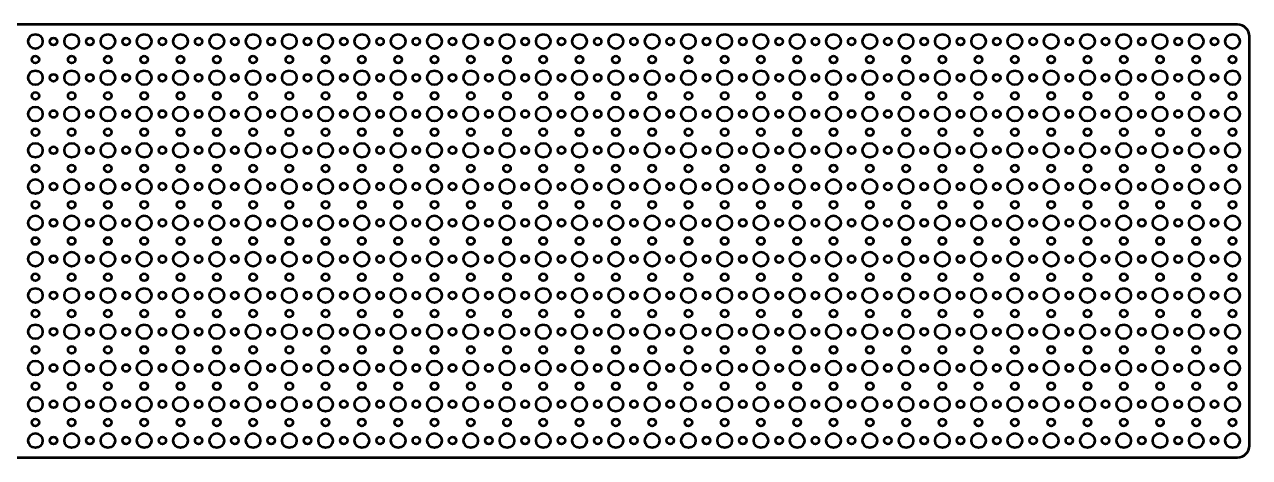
# Model space of a CAD drawing. Header units: centimetres. Extents: x -50 to 50, y -9 to 9.
# Drawn here: x -0.4 to 50.2, y -8.9 to 8.9 of the extents above; entities that cross this region are included whole.
import ezdxf

# ---------------------------------------------------------------- set-up
doc = ezdxf.new("R2010")
doc.units = ezdxf.units.CM
doc.header["$MEASUREMENT"] = 0
doc.layers.add('Layer 1', color=7, linetype='Continuous')

msp = doc.modelspace()

# ---------------------------------------------------------------- linework, layer by layer
at = {"layer": 'Layer 1', "lineweight": 53}
for centre, major_axis in [((0.00001, 8.24999), (0, 0.30001)), ((0.75, 8.25), (0, 0.15)), ((1.50001, 8.24999), (0, 0.30001)), ((2.25, 8.25), (0, 0.15)), ((3.00001, 8.24999), (0, 0.30001)), ((3.75, 8.25), (0, 0.15)), ((4.50001, 8.24999), (0, 0.30001)), ((5.25, 8.25), (0, 0.15)), ((6.00001, 8.24999), (0, 0.30001)), ((6.75, 8.25), (0, 0.15)), ((7.50001, 8.24999), (0, 0.30001)), ((8.25, 8.25), (0, 0.15)), ((9.00001, 8.24999), (0, 0.30001)), ((9.75, 8.25), (0, 0.15)), ((10.50001, 8.24999), (0, 0.30001)), ((11.25, 8.25), (0, 0.15)), ((12.00001, 8.24999), (0, 0.30001)), ((12.75, 8.25), (0, 0.15)), ((13.50001, 8.24999), (0, 0.30001)), ((14.25, 8.25), (0, 0.15)), ((15.00001, 8.24999), (0, 0.30001)), ((15.75, 8.25), (0, 0.15)), ((16.50001, 8.24999), (0, 0.30001)), ((17.25, 8.25), (0, 0.15)), ((18.00001, 8.24999), (0, 0.30001)), ((18.75, 8.25), (0, 0.15)), ((19.50001, 8.24999), (0, 0.30001)), ((20.25, 8.25), (0, 0.15)), ((21.00001, 8.24999), (0, 0.30001)), ((21.75, 8.25), (0, 0.15)), ((22.50001, 8.24999), (0, 0.30001)), ((23.25, 8.25), (0, 0.15)), ((24.00001, 8.24999), (0, 0.30001)), ((24.75, 8.25), (0, 0.15)), ((25.50001, 8.24999), (0, 0.30001)), ((26.25, 8.25), (0, 0.15)), ((27.00001, 8.24999), (0, 0.30001)), ((27.75, 8.25), (0, 0.15)), ((28.50001, 8.24999), (0, 0.30001)), ((29.25, 8.25), (0, 0.15)), ((30.00001, 8.24999), (0, 0.30001)), ((30.75, 8.25), (0, 0.15)), ((31.50001, 8.24999), (0, 0.30001)), ((32.25, 8.25), (0, 0.15)), ((33.00001, 8.24999), (0, 0.30001)), ((33.75, 8.25), (0, 0.15)), ((34.50001, 8.24999), (0, 0.30001)), ((35.25, 8.25), (0, 0.15)), ((36.00001, 8.24999), (0, 0.30001)), ((36.75, 8.25), (0, 0.15)), ((37.50001, 8.24999), (0, 0.30001)), ((38.25, 8.25), (0, 0.15)), ((39.00001, 8.24999), (0, 0.30001)), ((39.75, 8.25), (0, 0.15)), ((40.50001, 8.24999), (0, 0.30001)), ((41.25, 8.25), (0, 0.15)), ((42.00001, 8.24999), (0, 0.30001)), ((42.75, 8.25), (0, 0.15)), ((43.50001, 8.24999), (0, 0.30001)), ((44.25, 8.25), (0, 0.15)), ((45.00001, 8.24999), (0, 0.30001)), ((45.75, 8.25), (0, 0.15)), ((46.50001, 8.24999), (0, 0.30001)), ((47.25, 8.25), (0, 0.15)), ((48.00001, 8.24999), (0, 0.30001)), ((48.75, 8.25), (0, 0.15)), ((49.50001, 8.24999), (0, 0.30001)), ((0, 7.5), (0, 0.15)), ((1.5, 7.5), (0, 0.15)), ((3, 7.5), (0, 0.15)), ((4.5, 7.5), (0, 0.15)), ((6, 7.5), (0, 0.15)), ((7.5, 7.5), (0, 0.15)), ((9, 7.5), (0, 0.15)), ((10.5, 7.5), (0, 0.15)), ((12, 7.5), (0, 0.15)), ((13.5, 7.5), (0, 0.15)), ((15, 7.5), (0, 0.15)), ((16.5, 7.5), (0, 0.15)), ((18, 7.5), (0, 0.15)), ((19.5, 7.5), (0, 0.15)), ((21, 7.5), (0, 0.15)), ((22.5, 7.5), (0, 0.15)), ((24, 7.5), (0, 0.15)), ((25.5, 7.5), (0, 0.15)), ((27, 7.5), (0, 0.15)), ((28.5, 7.5), (0, 0.15)), ((30, 7.5), (0, 0.15)), ((31.5, 7.5), (0, 0.15)), ((33, 7.5), (0, 0.15)), ((34.5, 7.5), (0, 0.15)), ((36, 7.5), (0, 0.15)), ((37.5, 7.5), (0, 0.15)), ((39, 7.5), (0, 0.15)), ((40.5, 7.5), (0, 0.15)), ((42, 7.5), (0, 0.15)), ((43.5, 7.5), (0, 0.15)), ((45, 7.5), (0, 0.15)), ((46.5, 7.5), (0, 0.15)), ((48, 7.5), (0, 0.15)), ((49.5, 7.5), (0, 0.15)), ((0.00001, 6.74999), (0, 0.30001)), ((0.75, 6.75), (0, 0.15)), ((1.50001, 6.74999), (0, 0.30001)), ((2.25, 6.75), (0, 0.15)), ((3.00001, 6.74999), (0, 0.30001)), ((3.75, 6.75), (0, 0.15)), ((4.50001, 6.74999), (0, 0.30001)), ((5.25, 6.75), (0, 0.15)), ((6.00001, 6.74999), (0, 0.30001)), ((6.75, 6.75), (0, 0.15)), ((7.50001, 6.74999), (0, 0.30001)), ((8.25, 6.75), (0, 0.15)), ((9.00001, 6.74999), (0, 0.30001)), ((9.75, 6.75), (0, 0.15)), ((10.50001, 6.74999), (0, 0.30001)), ((11.25, 6.75), (0, 0.15)), ((12.00001, 6.74999), (0, 0.30001)), ((12.75, 6.75), (0, 0.15)), ((13.50001, 6.74999), (0, 0.30001)), ((14.25, 6.75), (0, 0.15)), ((15.00001, 6.74999), (0, 0.30001)), ((15.75, 6.75), (0, 0.15)), ((16.50001, 6.74999), (0, 0.30001)), ((17.25, 6.75), (0, 0.15)), ((18.00001, 6.74999), (0, 0.30001)), ((18.75, 6.75), (0, 0.15)), ((19.50001, 6.74999), (0, 0.30001)), ((20.25, 6.75), (0, 0.15)), ((21.00001, 6.74999), (0, 0.30001)), ((21.75, 6.75), (0, 0.15)), ((22.50001, 6.74999), (0, 0.30001)), ((23.25, 6.75), (0, 0.15)), ((24.00001, 6.74999), (0, 0.30001)), ((24.75, 6.75), (0, 0.15)), ((25.50001, 6.74999), (0, 0.30001)), ((26.25, 6.75), (0, 0.15)), ((27.00001, 6.74999), (0, 0.30001)), ((27.75, 6.75), (0, 0.15)), ((28.50001, 6.74999), (0, 0.30001)), ((29.25, 6.75), (0, 0.15)), ((30.00001, 6.74999), (0, 0.30001)), ((30.75, 6.75), (0, 0.15)), ((31.50001, 6.74999), (0, 0.30001)), ((32.25, 6.75), (0, 0.15)), ((33.00001, 6.74999), (0, 0.30001)), ((33.75, 6.75), (0, 0.15)), ((34.50001, 6.74999), (0, 0.30001)), ((35.25, 6.75), (0, 0.15)), ((36.00001, 6.74999), (0, 0.30001)), ((36.75, 6.75), (0, 0.15)), ((37.50001, 6.74999), (0, 0.30001)), ((38.25, 6.75), (0, 0.15)), ((39.00001, 6.74999), (0, 0.30001)), ((39.75, 6.75), (0, 0.15)), ((40.50001, 6.74999), (0, 0.30001)), ((41.25, 6.75), (0, 0.15)), ((42.00001, 6.74999), (0, 0.30001)), ((42.75, 6.75), (0, 0.15)), ((43.50001, 6.74999), (0, 0.30001)), ((44.25, 6.75), (0, 0.15)), ((45.00001, 6.74999), (0, 0.30001)), ((45.75, 6.75), (0, 0.15)), ((46.50001, 6.74999), (0, 0.30001)), ((47.25, 6.75), (0, 0.15)), ((48.00001, 6.74999), (0, 0.30001)), ((48.75, 6.75), (0, 0.15)), ((49.50001, 6.74999), (0, 0.30001)), ((0, 6), (0, 0.15)), ((1.5, 6), (0, 0.15)), ((3, 6), (0, 0.15)), ((4.5, 6), (0, 0.15)), ((6, 6), (0, 0.15)), ((7.5, 6), (0, 0.15)), ((9, 6), (0, 0.15)), ((10.5, 6), (0, 0.15)), ((12, 6), (0, 0.15)), ((13.5, 6), (0, 0.15)), ((15, 6), (0, 0.15)), ((16.5, 6), (0, 0.15)), ((18, 6), (0, 0.15)), ((19.5, 6), (0, 0.15)), ((21, 6), (0, 0.15)), ((22.5, 6), (0, 0.15)), ((24, 6), (0, 0.15)), ((25.5, 6), (0, 0.15)), ((27, 6), (0, 0.15)), ((28.5, 6), (0, 0.15)), ((30, 6), (0, 0.15)), ((31.5, 6), (0, 0.15)), ((33, 6), (0, 0.15)), ((34.5, 6), (0, 0.15)), ((36, 6), (0, 0.15)), ((37.5, 6), (0, 0.15)), ((39, 6), (0, 0.15)), ((40.5, 6), (0, 0.15)), ((42, 6), (0, 0.15)), ((43.5, 6), (0, 0.15)), ((45, 6), (0, 0.15)), ((46.5, 6), (0, 0.15)), ((48, 6), (0, 0.15)), ((49.5, 6), (0, 0.15)), ((0.00001, 5.24999), (0, 0.30001)), ((0.75, 5.25), (0, 0.15)), ((1.50001, 5.24999), (0, 0.30001)), ((2.25, 5.25), (0, 0.15)), ((3.00001, 5.24999), (0, 0.30001)), ((3.75, 5.25), (0, 0.15)), ((4.50001, 5.24999), (0, 0.30001)), ((5.25, 5.25), (0, 0.15)), ((6.00001, 5.24999), (0, 0.30001)), ((6.75, 5.25), (0, 0.15)), ((7.50001, 5.24999), (0, 0.30001)), ((8.25, 5.25), (0, 0.15)), ((9.00001, 5.24999), (0, 0.30001)), ((9.75, 5.25), (0, 0.15)), ((10.50001, 5.24999), (0, 0.30001)), ((11.25, 5.25), (0, 0.15)), ((12.00001, 5.24999), (0, 0.30001)), ((12.75, 5.25), (0, 0.15)), ((13.50001, 5.24999), (0, 0.30001)), ((14.25, 5.25), (0, 0.15)), ((15.00001, 5.24999), (0, 0.30001)), ((15.75, 5.25), (0, 0.15)), ((16.50001, 5.24999), (0, 0.30001)), ((17.25, 5.25), (0, 0.15)), ((18.00001, 5.24999), (0, 0.30001)), ((18.75, 5.25), (0, 0.15)), ((19.50001, 5.24999), (0, 0.30001)), ((20.25, 5.25), (0, 0.15)), ((21.00001, 5.24999), (0, 0.30001)), ((21.75, 5.25), (0, 0.15)), ((22.50001, 5.24999), (0, 0.30001)), ((23.25, 5.25), (0, 0.15)), ((24.00001, 5.24999), (0, 0.30001)), ((24.75, 5.25), (0, 0.15)), ((25.50001, 5.24999), (0, 0.30001)), ((26.25, 5.25), (0, 0.15)), ((27.00001, 5.24999), (0, 0.30001)), ((27.75, 5.25), (0, 0.15)), ((28.50001, 5.24999), (0, 0.30001)), ((29.25, 5.25), (0, 0.15)), ((30.00001, 5.24999), (0, 0.30001)), ((30.75, 5.25), (0, 0.15)), ((31.50001, 5.24999), (0, 0.30001)), ((32.25, 5.25), (0, 0.15)), ((33.00001, 5.24999), (0, 0.30001)), ((33.75, 5.25), (0, 0.15)), ((34.50001, 5.24999), (0, 0.30001)), ((35.25, 5.25), (0, 0.15)), ((36.00001, 5.24999), (0, 0.30001)), ((36.75, 5.25), (0, 0.15)), ((37.50001, 5.24999), (0, 0.30001)), ((38.25, 5.25), (0, 0.15)), ((39.00001, 5.24999), (0, 0.30001)), ((39.75, 5.25), (0, 0.15)), ((40.50001, 5.24999), (0, 0.30001)), ((41.25, 5.25), (0, 0.15)), ((42.00001, 5.24999), (0, 0.30001)), ((42.75, 5.25), (0, 0.15)), ((43.50001, 5.24999), (0, 0.30001)), ((44.25, 5.25), (0, 0.15)), ((45.00001, 5.24999), (0, 0.30001)), ((45.75, 5.25), (0, 0.15)), ((46.50001, 5.24999), (0, 0.30001)), ((47.25, 5.25), (0, 0.15)), ((48.00001, 5.24999), (0, 0.30001)), ((48.75, 5.25), (0, 0.15)), ((49.50001, 5.24999), (0, 0.30001)), ((0, 4.5), (0, 0.15)), ((1.5, 4.5), (0, 0.15)), ((3, 4.5), (0, 0.15)), ((4.5, 4.5), (0, 0.15)), ((6, 4.5), (0, 0.15)), ((7.5, 4.5), (0, 0.15)), ((9, 4.5), (0, 0.15)), ((10.5, 4.5), (0, 0.15)), ((12, 4.5), (0, 0.15)), ((13.5, 4.5), (0, 0.15)), ((15, 4.5), (0, 0.15)), ((16.5, 4.5), (0, 0.15)), ((18, 4.5), (0, 0.15)), ((19.5, 4.5), (0, 0.15)), ((21, 4.5), (0, 0.15)), ((22.5, 4.5), (0, 0.15)), ((24, 4.5), (0, 0.15)), ((25.5, 4.5), (0, 0.15)), ((27, 4.5), (0, 0.15)), ((28.5, 4.5), (0, 0.15)), ((30, 4.5), (0, 0.15)), ((31.5, 4.5), (0, 0.15)), ((33, 4.5), (0, 0.15)), ((34.5, 4.5), (0, 0.15)), ((36, 4.5), (0, 0.15)), ((37.5, 4.5), (0, 0.15)), ((39, 4.5), (0, 0.15)), ((40.5, 4.5), (0, 0.15)), ((42, 4.5), (0, 0.15)), ((43.5, 4.5), (0, 0.15)), ((45, 4.5), (0, 0.15)), ((46.5, 4.5), (0, 0.15)), ((48, 4.5), (0, 0.15)), ((49.5, 4.5), (0, 0.15)), ((0.00001, 3.74999), (0, 0.30001)), ((0.75, 3.75), (0, 0.15)), ((1.50001, 3.74999), (0, 0.30001)), ((2.25, 3.75), (0, 0.15)), ((3.00001, 3.74999), (0, 0.30001)), ((3.75, 3.75), (0, 0.15)), ((4.50001, 3.74999), (0, 0.30001)), ((5.25, 3.75), (0, 0.15)), ((6.00001, 3.74999), (0, 0.30001)), ((6.75, 3.75), (0, 0.15)), ((7.50001, 3.74999), (0, 0.30001)), ((8.25, 3.75), (0, 0.15)), ((9.00001, 3.74999), (0, 0.30001)), ((9.75, 3.75), (0, 0.15)), ((10.50001, 3.74999), (0, 0.30001)), ((11.25, 3.75), (0, 0.15)), ((12.00001, 3.74999), (0, 0.30001)), ((12.75, 3.75), (0, 0.15)), ((13.50001, 3.74999), (0, 0.30001)), ((14.25, 3.75), (0, 0.15)), ((15.00001, 3.74999), (0, 0.30001)), ((15.75, 3.75), (0, 0.15)), ((16.50001, 3.74999), (0, 0.30001)), ((17.25, 3.75), (0, 0.15)), ((18.00001, 3.74999), (0, 0.30001)), ((18.75, 3.75), (0, 0.15)), ((19.50001, 3.74999), (0, 0.30001)), ((20.25, 3.75), (0, 0.15)), ((21.00001, 3.74999), (0, 0.30001)), ((21.75, 3.75), (0, 0.15)), ((22.50001, 3.74999), (0, 0.30001)), ((23.25, 3.75), (0, 0.15)), ((24.00001, 3.74999), (0, 0.30001)), ((24.75, 3.75), (0, 0.15)), ((25.50001, 3.74999), (0, 0.30001)), ((26.25, 3.75), (0, 0.15)), ((27.00001, 3.74999), (0, 0.30001)), ((27.75, 3.75), (0, 0.15)), ((28.50001, 3.74999), (0, 0.30001)), ((29.25, 3.75), (0, 0.15)), ((30.00001, 3.74999), (0, 0.30001)), ((30.75, 3.75), (0, 0.15)), ((31.50001, 3.74999), (0, 0.30001)), ((32.25, 3.75), (0, 0.15)), ((33.00001, 3.74999), (0, 0.30001)), ((33.75, 3.75), (0, 0.15)), ((34.50001, 3.74999), (0, 0.30001)), ((35.25, 3.75), (0, 0.15)), ((36.00001, 3.74999), (0, 0.30001)), ((36.75, 3.75), (0, 0.15)), ((37.50001, 3.74999), (0, 0.30001)), ((38.25, 3.75), (0, 0.15)), ((39.00001, 3.74999), (0, 0.30001)), ((39.75, 3.75), (0, 0.15)), ((40.50001, 3.74999), (0, 0.30001)), ((41.25, 3.75), (0, 0.15)), ((42.00001, 3.74999), (0, 0.30001)), ((42.75, 3.75), (0, 0.15)), ((43.50001, 3.74999), (0, 0.30001)), ((44.25, 3.75), (0, 0.15)), ((45.00001, 3.74999), (0, 0.30001)), ((45.75, 3.75), (0, 0.15)), ((46.50001, 3.74999), (0, 0.30001)), ((47.25, 3.75), (0, 0.15)), ((48.00001, 3.74999), (0, 0.30001)), ((48.75, 3.75), (0, 0.15)), ((49.50001, 3.74999), (0, 0.30001)), ((0, 3), (0, 0.15)), ((1.5, 3), (0, 0.15)), ((3, 3), (0, 0.15)), ((4.5, 3), (0, 0.15)), ((6, 3), (0, 0.15)), ((7.5, 3), (0, 0.15)), ((9, 3), (0, 0.15)), ((10.5, 3), (0, 0.15)), ((12, 3), (0, 0.15)), ((13.5, 3), (0, 0.15)), ((15, 3), (0, 0.15)), ((16.5, 3), (0, 0.15)), ((18, 3), (0, 0.15)), ((19.5, 3), (0, 0.15)), ((21, 3), (0, 0.15)), ((22.5, 3), (0, 0.15)), ((24, 3), (0, 0.15)), ((25.5, 3), (0, 0.15)), ((27, 3), (0, 0.15)), ((28.5, 3), (0, 0.15)), ((30, 3), (0, 0.15)), ((31.5, 3), (0, 0.15)), ((33, 3), (0, 0.15)), ((34.5, 3), (0, 0.15)), ((36, 3), (0, 0.15)), ((37.5, 3), (0, 0.15)), ((39, 3), (0, 0.15)), ((40.5, 3), (0, 0.15)), ((42, 3), (0, 0.15)), ((43.5, 3), (0, 0.15)), ((45, 3), (0, 0.15)), ((46.5, 3), (0, 0.15)), ((48, 3), (0, 0.15)), ((49.5, 3), (0, 0.15)), ((0.00001, 2.24999), (0, 0.30001)), ((1.50001, 2.24999), (0, 0.30001)), ((3.00001, 2.24999), (0, 0.30001)), ((4.50001, 2.24999), (0, 0.30001)), ((6.00001, 2.24999), (0, 0.30001)), ((7.50001, 2.24999), (0, 0.30001)), ((9.00001, 2.24999), (0, 0.30001)), ((10.50001, 2.24999), (0, 0.30001)), ((12.00001, 2.24999), (0, 0.30001)), ((13.50001, 2.24999), (0, 0.30001)), ((15.00001, 2.24999), (0, 0.30001)), ((16.50001, 2.24999), (0, 0.30001)), ((18.00001, 2.24999), (0, 0.30001)), ((19.50001, 2.24999), (0, 0.30001)), ((21.00001, 2.24999), (0, 0.30001)), ((22.50001, 2.24999), (0, 0.30001)), ((24.00001, 2.24999), (0, 0.30001)), ((25.50001, 2.24999), (0, 0.30001)), ((27.00001, 2.24999), (0, 0.30001)), ((28.50001, 2.24999), (0, 0.30001)), ((30.00001, 2.24999), (0, 0.30001)), ((31.50001, 2.24999), (0, 0.30001)), ((33.00001, 2.24999), (0, 0.30001)), ((34.50001, 2.24999), (0, 0.30001)), ((36.00001, 2.24999), (0, 0.30001)), ((37.50001, 2.24999), (0, 0.30001)), ((39.00001, 2.24999), (0, 0.30001)), ((40.50001, 2.24999), (0, 0.30001)), ((42.00001, 2.24999), (0, 0.30001)), ((43.50001, 2.24999), (0, 0.30001)), ((45.00001, 2.24999), (0, 0.30001)), ((46.50001, 2.24999), (0, 0.30001)), ((48.00001, 2.24999), (0, 0.30001)), ((49.50001, 2.24999), (0, 0.30001)), ((0.75, 2.25), (0, 0.15)), ((2.25, 2.25), (0, 0.15)), ((3.75, 2.25), (0, 0.15)), ((5.25, 2.25), (0, 0.15)), ((6.75, 2.25), (0, 0.15)), ((8.25, 2.25), (0, 0.15)), ((9.75, 2.25), (0, 0.15)), ((11.25, 2.25), (0, 0.15)), ((12.75, 2.25), (0, 0.15)), ((14.25, 2.25), (0, 0.15)), ((15.75, 2.25), (0, 0.15)), ((17.25, 2.25), (0, 0.15)), ((18.75, 2.25), (0, 0.15)), ((20.25, 2.25), (0, 0.15)), ((21.75, 2.25), (0, 0.15)), ((23.25, 2.25), (0, 0.15)), ((24.75, 2.25), (0, 0.15)), ((26.25, 2.25), (0, 0.15)), ((27.75, 2.25), (0, 0.15)), ((29.25, 2.25), (0, 0.15)), ((30.75, 2.25), (0, 0.15)), ((32.25, 2.25), (0, 0.15)), ((33.75, 2.25), (0, 0.15)), ((35.25, 2.25), (0, 0.15)), ((36.75, 2.25), (0, 0.15)), ((38.25, 2.25), (0, 0.15)), ((39.75, 2.25), (0, 0.15)), ((41.25, 2.25), (0, 0.15)), ((42.75, 2.25), (0, 0.15)), ((44.25, 2.25), (0, 0.15)), ((45.75, 2.25), (0, 0.15)), ((47.25, 2.25), (0, 0.15)), ((48.75, 2.25), (0, 0.15)), ((0, 1.5), (0, 0.15)), ((1.5, 1.5), (0, 0.15)), ((3, 1.5), (0, 0.15)), ((4.5, 1.5), (0, 0.15)), ((6, 1.5), (0, 0.15)), ((7.5, 1.5), (0, 0.15)), ((9, 1.5), (0, 0.15)), ((10.5, 1.5), (0, 0.15)), ((12, 1.5), (0, 0.15)), ((13.5, 1.5), (0, 0.15)), ((15, 1.5), (0, 0.15)), ((16.5, 1.5), (0, 0.15)), ((18, 1.5), (0, 0.15)), ((19.5, 1.5), (0, 0.15)), ((21, 1.5), (0, 0.15)), ((22.5, 1.5), (0, 0.15)), ((24, 1.5), (0, 0.15)), ((25.5, 1.5), (0, 0.15)), ((27, 1.5), (0, 0.15)), ((28.5, 1.5), (0, 0.15)), ((30, 1.5), (0, 0.15)), ((31.5, 1.5), (0, 0.15)), ((33, 1.5), (0, 0.15)), ((34.5, 1.5), (0, 0.15)), ((36, 1.5), (0, 0.15)), ((37.5, 1.5), (0, 0.15)), ((39, 1.5), (0, 0.15)), ((40.5, 1.5), (0, 0.15)), ((42, 1.5), (0, 0.15)), ((43.5, 1.5), (0, 0.15)), ((45, 1.5), (0, 0.15)), ((46.5, 1.5), (0, 0.15)), ((48, 1.5), (0, 0.15)), ((49.5, 1.5), (0, 0.15)), ((0.00001, 0.74999), (0, 0.30001)), ((1.50001, 0.74999), (0, 0.30001)), ((3.00001, 0.74999), (0, 0.30001)), ((4.50001, 0.74999), (0, 0.30001)), ((6.00001, 0.74999), (0, 0.30001)), ((7.50001, 0.74999), (0, 0.30001)), ((9.00001, 0.74999), (0, 0.30001)), ((10.50001, 0.74999), (0, 0.30001)), ((12.00001, 0.74999), (0, 0.30001)), ((13.50001, 0.74999), (0, 0.30001)), ((15.00001, 0.74999), (0, 0.30001)), ((16.50001, 0.74999), (0, 0.30001)), ((18.00001, 0.74999), (0, 0.30001)), ((19.50001, 0.74999), (0, 0.30001)), ((21.00001, 0.74999), (0, 0.30001)), ((22.50001, 0.74999), (0, 0.30001)), ((24.00001, 0.74999), (0, 0.30001)), ((25.50001, 0.74999), (0, 0.30001)), ((27.00001, 0.74999), (0, 0.30001)), ((28.50001, 0.74999), (0, 0.30001)), ((30.00001, 0.74999), (0, 0.30001)), ((31.50001, 0.74999), (0, 0.30001)), ((33.00001, 0.74999), (0, 0.30001)), ((34.50001, 0.74999), (0, 0.30001)), ((36.00001, 0.74999), (0, 0.30001)), ((37.50001, 0.74999), (0, 0.30001)), ((39.00001, 0.74999), (0, 0.30001)), ((40.50001, 0.74999), (0, 0.30001)), ((42.00001, 0.74999), (0, 0.30001)), ((43.50001, 0.74999), (0, 0.30001)), ((45.00001, 0.74999), (0, 0.30001)), ((46.50001, 0.74999), (0, 0.30001)), ((48.00001, 0.74999), (0, 0.30001)), ((49.50001, 0.74999), (0, 0.30001)), ((0.75, 0.75), (0, 0.15)), ((2.25, 0.75), (0, 0.15)), ((3.75, 0.75), (0, 0.15)), ((5.25, 0.75), (0, 0.15)), ((6.75, 0.75), (0, 0.15)), ((8.25, 0.75), (0, 0.15)), ((9.75, 0.75), (0, 0.15)), ((11.25, 0.75), (0, 0.15)), ((12.75, 0.75), (0, 0.15)), ((14.25, 0.75), (0, 0.15)), ((15.75, 0.75), (0, 0.15)), ((17.25, 0.75), (0, 0.15)), ((18.75, 0.75), (0, 0.15)), ((20.25, 0.75), (0, 0.15)), ((21.75, 0.75), (0, 0.15)), ((23.25, 0.75), (0, 0.15)), ((24.75, 0.75), (0, 0.15)), ((26.25, 0.75), (0, 0.15)), ((27.75, 0.75), (0, 0.15)), ((29.25, 0.75), (0, 0.15)), ((30.75, 0.75), (0, 0.15)), ((32.25, 0.75), (0, 0.15)), ((33.75, 0.75), (0, 0.15)), ((35.25, 0.75), (0, 0.15)), ((36.75, 0.75), (0, 0.15)), ((38.25, 0.75), (0, 0.15)), ((39.75, 0.75), (0, 0.15)), ((41.25, 0.75), (0, 0.15)), ((42.75, 0.75), (0, 0.15)), ((44.25, 0.75), (0, 0.15)), ((45.75, 0.75), (0, 0.15)), ((47.25, 0.75), (0, 0.15)), ((48.75, 0.75), (0, 0.15)), ((0, 0), (0, 0.15)), ((1.5, 0), (0, 0.15)), ((3, 0), (0, 0.15)), ((4.5, 0), (0, 0.15)), ((6, 0), (0, 0.15)), ((7.5, 0), (0, 0.15)), ((9, 0), (0, 0.15)), ((10.5, 0), (0, 0.15)), ((12, 0), (0, 0.15)), ((13.5, 0), (0, 0.15)), ((15, 0), (0, 0.15)), ((16.5, 0), (0, 0.15)), ((18, 0), (0, 0.15)), ((19.5, 0), (0, 0.15)), ((21, 0), (0, 0.15)), ((22.5, 0), (0, 0.15)), ((24, 0), (0, 0.15)), ((25.5, 0), (0, 0.15)), ((27, 0), (0, 0.15)), ((28.5, 0), (0, 0.15)), ((30, 0), (0, 0.15)), ((31.5, 0), (0, 0.15)), ((33, 0), (0, 0.15)), ((34.5, 0), (0, 0.15)), ((36, 0), (0, 0.15)), ((37.5, 0), (0, 0.15)), ((39, 0), (0, 0.15)), ((40.5, 0), (0, 0.15)), ((42, 0), (0, 0.15)), ((43.5, 0), (0, 0.15)), ((45, 0), (0, 0.15)), ((46.5, 0), (0, 0.15)), ((48, 0), (0, 0.15)), ((49.5, 0), (0, 0.15)), ((0.00001, -0.75001), (0, 0.30001)), ((1.50001, -0.75001), (0, 0.30001)), ((3.00001, -0.75001), (0, 0.30001)), ((4.50001, -0.75001), (0, 0.30001)), ((6.00001, -0.75001), (0, 0.30001)), ((7.50001, -0.75001), (0, 0.30001)), ((9.00001, -0.75001), (0, 0.30001)), ((10.50001, -0.75001), (0, 0.30001)), ((12.00001, -0.75001), (0, 0.30001)), ((13.50001, -0.75001), (0, 0.30001)), ((15.00001, -0.75001), (0, 0.30001)), ((16.50001, -0.75001), (0, 0.30001)), ((18.00001, -0.75001), (0, 0.30001)), ((19.50001, -0.75001), (0, 0.30001)), ((21.00001, -0.75001), (0, 0.30001)), ((22.50001, -0.75001), (0, 0.30001)), ((24.00001, -0.75001), (0, 0.30001)), ((25.50001, -0.75001), (0, 0.30001)), ((27.00001, -0.75001), (0, 0.30001)), ((28.50001, -0.75001), (0, 0.30001)), ((30.00001, -0.75001), (0, 0.30001)), ((31.50001, -0.75001), (0, 0.30001)), ((33.00001, -0.75001), (0, 0.30001)), ((34.50001, -0.75001), (0, 0.30001)), ((36.00001, -0.75001), (0, 0.30001)), ((37.50001, -0.75001), (0, 0.30001)), ((39.00001, -0.75001), (0, 0.30001)), ((40.50001, -0.75001), (0, 0.30001)), ((42.00001, -0.75001), (0, 0.30001)), ((43.50001, -0.75001), (0, 0.30001)), ((45.00001, -0.75001), (0, 0.30001)), ((46.50001, -0.75001), (0, 0.30001)), ((48.00001, -0.75001), (0, 0.30001)), ((49.50001, -0.75001), (0, 0.30001)), ((0.75, -0.75), (0, 0.15)), ((2.25, -0.75), (0, 0.15)), ((3.75, -0.75), (0, 0.15)), ((5.25, -0.75), (0, 0.15)), ((6.75, -0.75), (0, 0.15)), ((8.25, -0.75), (0, 0.15)), ((9.75, -0.75), (0, 0.15)), ((11.25, -0.75), (0, 0.15)), ((12.75, -0.75), (0, 0.15)), ((14.25, -0.75), (0, 0.15)), ((15.75, -0.75), (0, 0.15)), ((17.25, -0.75), (0, 0.15)), ((18.75, -0.75), (0, 0.15)), ((20.25, -0.75), (0, 0.15)), ((21.75, -0.75), (0, 0.15)), ((23.25, -0.75), (0, 0.15)), ((24.75, -0.75), (0, 0.15)), ((26.25, -0.75), (0, 0.15)), ((27.75, -0.75), (0, 0.15)), ((29.25, -0.75), (0, 0.15)), ((30.75, -0.75), (0, 0.15)), ((32.25, -0.75), (0, 0.15)), ((33.75, -0.75), (0, 0.15)), ((35.25, -0.75), (0, 0.15)), ((36.75, -0.75), (0, 0.15)), ((38.25, -0.75), (0, 0.15)), ((39.75, -0.75), (0, 0.15)), ((41.25, -0.75), (0, 0.15)), ((42.75, -0.75), (0, 0.15)), ((44.25, -0.75), (0, 0.15)), ((45.75, -0.75), (0, 0.15)), ((47.25, -0.75), (0, 0.15)), ((48.75, -0.75), (0, 0.15)), ((0, -1.5), (0, 0.15)), ((1.5, -1.5), (0, 0.15)), ((3, -1.5), (0, 0.15)), ((4.5, -1.5), (0, 0.15)), ((6, -1.5), (0, 0.15)), ((7.5, -1.5), (0, 0.15)), ((9, -1.5), (0, 0.15)), ((10.5, -1.5), (0, 0.15)), ((12, -1.5), (0, 0.15)), ((13.5, -1.5), (0, 0.15)), ((15, -1.5), (0, 0.15)), ((16.5, -1.5), (0, 0.15)), ((18, -1.5), (0, 0.15)), ((19.5, -1.5), (0, 0.15)), ((21, -1.5), (0, 0.15)), ((22.5, -1.5), (0, 0.15)), ((24, -1.5), (0, 0.15)), ((25.5, -1.5), (0, 0.15)), ((27, -1.5), (0, 0.15)), ((28.5, -1.5), (0, 0.15)), ((30, -1.5), (0, 0.15)), ((31.5, -1.5), (0, 0.15)), ((33, -1.5), (0, 0.15)), ((34.5, -1.5), (0, 0.15)), ((36, -1.5), (0, 0.15)), ((37.5, -1.5), (0, 0.15)), ((39, -1.5), (0, 0.15)), ((40.5, -1.5), (0, 0.15)), ((42, -1.5), (0, 0.15)), ((43.5, -1.5), (0, 0.15)), ((45, -1.5), (0, 0.15)), ((46.5, -1.5), (0, 0.15)), ((48, -1.5), (0, 0.15)), ((49.5, -1.5), (0, 0.15)), ((0.00001, -2.25001), (0, 0.30001)), ((1.50001, -2.25001), (0, 0.30001)), ((3.00001, -2.25001), (0, 0.30001)), ((4.50001, -2.25001), (0, 0.30001)), ((6.00001, -2.25001), (0, 0.30001)), ((7.50001, -2.25001), (0, 0.30001)), ((9.00001, -2.25001), (0, 0.30001)), ((10.50001, -2.25001), (0, 0.30001)), ((12.00001, -2.25001), (0, 0.30001)), ((13.50001, -2.25001), (0, 0.30001)), ((15.00001, -2.25001), (0, 0.30001)), ((16.50001, -2.25001), (0, 0.30001)), ((18.00001, -2.25001), (0, 0.30001)), ((19.50001, -2.25001), (0, 0.30001)), ((21.00001, -2.25001), (0, 0.30001)), ((22.50001, -2.25001), (0, 0.30001)), ((24.00001, -2.25001), (0, 0.30001)), ((25.50001, -2.25001), (0, 0.30001)), ((27.00001, -2.25001), (0, 0.30001)), ((28.50001, -2.25001), (0, 0.30001)), ((30.00001, -2.25001), (0, 0.30001)), ((31.50001, -2.25001), (0, 0.30001)), ((33.00001, -2.25001), (0, 0.30001)), ((34.50001, -2.25001), (0, 0.30001)), ((36.00001, -2.25001), (0, 0.30001)), ((37.50001, -2.25001), (0, 0.30001)), ((39.00001, -2.25001), (0, 0.30001)), ((40.50001, -2.25001), (0, 0.30001)), ((42.00001, -2.25001), (0, 0.30001)), ((43.50001, -2.25001), (0, 0.30001)), ((45.00001, -2.25001), (0, 0.30001)), ((46.50001, -2.25001), (0, 0.30001)), ((48.00001, -2.25001), (0, 0.30001)), ((49.50001, -2.25001), (0, 0.30001)), ((0.75, -2.25), (0, 0.15)), ((2.25, -2.25), (0, 0.15)), ((3.75, -2.25), (0, 0.15)), ((5.25, -2.25), (0, 0.15)), ((6.75, -2.25), (0, 0.15)), ((8.25, -2.25), (0, 0.15)), ((9.75, -2.25), (0, 0.15)), ((11.25, -2.25), (0, 0.15)), ((12.75, -2.25), (0, 0.15)), ((14.25, -2.25), (0, 0.15)), ((15.75, -2.25), (0, 0.15)), ((17.25, -2.25), (0, 0.15)), ((18.75, -2.25), (0, 0.15)), ((20.25, -2.25), (0, 0.15)), ((21.75, -2.25), (0, 0.15)), ((23.25, -2.25), (0, 0.15)), ((24.75, -2.25), (0, 0.15)), ((26.25, -2.25), (0, 0.15)), ((27.75, -2.25), (0, 0.15)), ((29.25, -2.25), (0, 0.15)), ((30.75, -2.25), (0, 0.15)), ((32.25, -2.25), (0, 0.15)), ((33.75, -2.25), (0, 0.15)), ((35.25, -2.25), (0, 0.15)), ((36.75, -2.25), (0, 0.15)), ((38.25, -2.25), (0, 0.15)), ((39.75, -2.25), (0, 0.15)), ((41.25, -2.25), (0, 0.15)), ((42.75, -2.25), (0, 0.15)), ((44.25, -2.25), (0, 0.15)), ((45.75, -2.25), (0, 0.15)), ((47.25, -2.25), (0, 0.15)), ((48.75, -2.25), (0, 0.15)), ((0, -3), (0, 0.15)), ((1.5, -3), (0, 0.15)), ((3, -3), (0, 0.15)), ((4.5, -3), (0, 0.15)), ((6, -3), (0, 0.15)), ((7.5, -3), (0, 0.15)), ((9, -3), (0, 0.15)), ((10.5, -3), (0, 0.15)), ((12, -3), (0, 0.15)), ((13.5, -3), (0, 0.15)), ((15, -3), (0, 0.15)), ((16.5, -3), (0, 0.15)), ((18, -3), (0, 0.15)), ((19.5, -3), (0, 0.15)), ((21, -3), (0, 0.15)), ((22.5, -3), (0, 0.15)), ((24, -3), (0, 0.15)), ((25.5, -3), (0, 0.15)), ((27, -3), (0, 0.15)), ((28.5, -3), (0, 0.15)), ((30, -3), (0, 0.15)), ((31.5, -3), (0, 0.15)), ((33, -3), (0, 0.15)), ((34.5, -3), (0, 0.15)), ((36, -3), (0, 0.15)), ((37.5, -3), (0, 0.15)), ((39, -3), (0, 0.15)), ((40.5, -3), (0, 0.15)), ((42, -3), (0, 0.15)), ((43.5, -3), (0, 0.15)), ((45, -3), (0, 0.15)), ((46.5, -3), (0, 0.15)), ((48, -3), (0, 0.15)), ((49.5, -3), (0, 0.15)), ((0.00001, -3.75001), (0, 0.30001)), ((1.50001, -3.75001), (0, 0.30001)), ((3.00001, -3.75001), (0, 0.30001)), ((4.50001, -3.75001), (0, 0.30001)), ((6.00001, -3.75001), (0, 0.30001)), ((7.50001, -3.75001), (0, 0.30001)), ((9.00001, -3.75001), (0, 0.30001)), ((10.50001, -3.75001), (0, 0.30001)), ((12.00001, -3.75001), (0, 0.30001)), ((13.50001, -3.75001), (0, 0.30001)), ((15.00001, -3.75001), (0, 0.30001)), ((16.50001, -3.75001), (0, 0.30001)), ((18.00001, -3.75001), (0, 0.30001)), ((19.50001, -3.75001), (0, 0.30001)), ((21.00001, -3.75001), (0, 0.30001)), ((22.50001, -3.75001), (0, 0.30001)), ((24.00001, -3.75001), (0, 0.30001)), ((25.50001, -3.75001), (0, 0.30001)), ((27.00001, -3.75001), (0, 0.30001)), ((28.50001, -3.75001), (0, 0.30001)), ((30.00001, -3.75001), (0, 0.30001)), ((31.50001, -3.75001), (0, 0.30001)), ((33.00001, -3.75001), (0, 0.30001)), ((34.50001, -3.75001), (0, 0.30001)), ((36.00001, -3.75001), (0, 0.30001)), ((37.50001, -3.75001), (0, 0.30001)), ((39.00001, -3.75001), (0, 0.30001)), ((40.50001, -3.75001), (0, 0.30001)), ((42.00001, -3.75001), (0, 0.30001)), ((43.50001, -3.75001), (0, 0.30001)), ((45.00001, -3.75001), (0, 0.30001)), ((46.50001, -3.75001), (0, 0.30001)), ((48.00001, -3.75001), (0, 0.30001)), ((49.50001, -3.75001), (0, 0.30001)), ((0.75, -3.75), (0, 0.15)), ((2.25, -3.75), (0, 0.15)), ((3.75, -3.75), (0, 0.15)), ((5.25, -3.75), (0, 0.15)), ((6.75, -3.75), (0, 0.15)), ((8.25, -3.75), (0, 0.15)), ((9.75, -3.75), (0, 0.15)), ((11.25, -3.75), (0, 0.15)), ((12.75, -3.75), (0, 0.15)), ((14.25, -3.75), (0, 0.15)), ((15.75, -3.75), (0, 0.15)), ((17.25, -3.75), (0, 0.15)), ((18.75, -3.75), (0, 0.15)), ((20.25, -3.75), (0, 0.15)), ((21.75, -3.75), (0, 0.15)), ((23.25, -3.75), (0, 0.15)), ((24.75, -3.75), (0, 0.15)), ((26.25, -3.75), (0, 0.15)), ((27.75, -3.75), (0, 0.15)), ((29.25, -3.75), (0, 0.15)), ((30.75, -3.75), (0, 0.15)), ((32.25, -3.75), (0, 0.15)), ((33.75, -3.75), (0, 0.15)), ((35.25, -3.75), (0, 0.15)), ((36.75, -3.75), (0, 0.15)), ((38.25, -3.75), (0, 0.15)), ((39.75, -3.75), (0, 0.15)), ((41.25, -3.75), (0, 0.15)), ((42.75, -3.75), (0, 0.15)), ((44.25, -3.75), (0, 0.15)), ((45.75, -3.75), (0, 0.15)), ((47.25, -3.75), (0, 0.15)), ((48.75, -3.75), (0, 0.15)), ((0, -4.5), (0, 0.15)), ((1.5, -4.5), (0, 0.15)), ((3, -4.5), (0, 0.15)), ((4.5, -4.5), (0, 0.15)), ((6, -4.5), (0, 0.15)), ((7.5, -4.5), (0, 0.15)), ((9, -4.5), (0, 0.15)), ((10.5, -4.5), (0, 0.15)), ((12, -4.5), (0, 0.15)), ((13.5, -4.5), (0, 0.15)), ((15, -4.5), (0, 0.15)), ((16.5, -4.5), (0, 0.15)), ((18, -4.5), (0, 0.15)), ((19.5, -4.5), (0, 0.15)), ((21, -4.5), (0, 0.15)), ((22.5, -4.5), (0, 0.15)), ((24, -4.5), (0, 0.15)), ((25.5, -4.5), (0, 0.15)), ((27, -4.5), (0, 0.15)), ((28.5, -4.5), (0, 0.15)), ((30, -4.5), (0, 0.15)), ((31.5, -4.5), (0, 0.15)), ((33, -4.5), (0, 0.15)), ((34.5, -4.5), (0, 0.15)), ((36, -4.5), (0, 0.15)), ((37.5, -4.5), (0, 0.15)), ((39, -4.5), (0, 0.15)), ((40.5, -4.5), (0, 0.15)), ((42, -4.5), (0, 0.15)), ((43.5, -4.5), (0, 0.15)), ((45, -4.5), (0, 0.15)), ((46.5, -4.5), (0, 0.15)), ((48, -4.5), (0, 0.15)), ((49.5, -4.5), (0, 0.15)), ((0.00001, -5.25001), (0, 0.30001)), ((1.50001, -5.25001), (0, 0.30001)), ((3.00001, -5.25001), (0, 0.30001)), ((4.50001, -5.25001), (0, 0.30001)), ((6.00001, -5.25001), (0, 0.30001)), ((7.50001, -5.25001), (0, 0.30001)), ((9.00001, -5.25001), (0, 0.30001)), ((10.50001, -5.25001), (0, 0.30001)), ((12.00001, -5.25001), (0, 0.30001)), ((13.50001, -5.25001), (0, 0.30001)), ((15.00001, -5.25001), (0, 0.30001)), ((16.50001, -5.25001), (0, 0.30001)), ((18.00001, -5.25001), (0, 0.30001)), ((19.50001, -5.25001), (0, 0.30001)), ((21.00001, -5.25001), (0, 0.30001)), ((22.50001, -5.25001), (0, 0.30001)), ((24.00001, -5.25001), (0, 0.30001)), ((25.50001, -5.25001), (0, 0.30001)), ((27.00001, -5.25001), (0, 0.30001)), ((28.50001, -5.25001), (0, 0.30001)), ((30.00001, -5.25001), (0, 0.30001)), ((31.50001, -5.25001), (0, 0.30001)), ((33.00001, -5.25001), (0, 0.30001)), ((34.50001, -5.25001), (0, 0.30001)), ((36.00001, -5.25001), (0, 0.30001)), ((37.50001, -5.25001), (0, 0.30001)), ((39.00001, -5.25001), (0, 0.30001)), ((40.50001, -5.25001), (0, 0.30001)), ((42.00001, -5.25001), (0, 0.30001)), ((43.50001, -5.25001), (0, 0.30001)), ((45.00001, -5.25001), (0, 0.30001)), ((46.50001, -5.25001), (0, 0.30001)), ((48.00001, -5.25001), (0, 0.30001)), ((49.50001, -5.25001), (0, 0.30001)), ((0.75, -5.25), (0, 0.15)), ((2.25, -5.25), (0, 0.15)), ((3.75, -5.25), (0, 0.15)), ((5.25, -5.25), (0, 0.15)), ((6.75, -5.25), (0, 0.15)), ((8.25, -5.25), (0, 0.15)), ((9.75, -5.25), (0, 0.15)), ((11.25, -5.25), (0, 0.15)), ((12.75, -5.25), (0, 0.15)), ((14.25, -5.25), (0, 0.15)), ((15.75, -5.25), (0, 0.15)), ((17.25, -5.25), (0, 0.15)), ((18.75, -5.25), (0, 0.15)), ((20.25, -5.25), (0, 0.15)), ((21.75, -5.25), (0, 0.15)), ((23.25, -5.25), (0, 0.15)), ((24.75, -5.25), (0, 0.15)), ((26.25, -5.25), (0, 0.15)), ((27.75, -5.25), (0, 0.15)), ((29.25, -5.25), (0, 0.15)), ((30.75, -5.25), (0, 0.15)), ((32.25, -5.25), (0, 0.15)), ((33.75, -5.25), (0, 0.15)), ((35.25, -5.25), (0, 0.15)), ((36.75, -5.25), (0, 0.15)), ((38.25, -5.25), (0, 0.15)), ((39.75, -5.25), (0, 0.15)), ((41.25, -5.25), (0, 0.15)), ((42.75, -5.25), (0, 0.15)), ((44.25, -5.25), (0, 0.15)), ((45.75, -5.25), (0, 0.15)), ((47.25, -5.25), (0, 0.15)), ((48.75, -5.25), (0, 0.15)), ((0, -6), (0, 0.15)), ((1.5, -6), (0, 0.15)), ((3, -6), (0, 0.15)), ((4.5, -6), (0, 0.15)), ((6, -6), (0, 0.15)), ((7.5, -6), (0, 0.15)), ((9, -6), (0, 0.15)), ((10.5, -6), (0, 0.15)), ((12, -6), (0, 0.15)), ((13.5, -6), (0, 0.15)), ((15, -6), (0, 0.15)), ((16.5, -6), (0, 0.15)), ((18, -6), (0, 0.15)), ((19.5, -6), (0, 0.15)), ((21, -6), (0, 0.15)), ((22.5, -6), (0, 0.15)), ((24, -6), (0, 0.15)), ((25.5, -6), (0, 0.15)), ((27, -6), (0, 0.15)), ((28.5, -6), (0, 0.15)), ((30, -6), (0, 0.15)), ((31.5, -6), (0, 0.15)), ((33, -6), (0, 0.15)), ((34.5, -6), (0, 0.15)), ((36, -6), (0, 0.15)), ((37.5, -6), (0, 0.15)), ((39, -6), (0, 0.15)), ((40.5, -6), (0, 0.15)), ((42, -6), (0, 0.15)), ((43.5, -6), (0, 0.15)), ((45, -6), (0, 0.15)), ((46.5, -6), (0, 0.15)), ((48, -6), (0, 0.15)), ((49.5, -6), (0, 0.15)), ((0.00001, -6.75001), (0, 0.30001)), ((1.50001, -6.75001), (0, 0.30001)), ((3.00001, -6.75001), (0, 0.30001)), ((4.50001, -6.75001), (0, 0.30001)), ((6.00001, -6.75001), (0, 0.30001)), ((7.50001, -6.75001), (0, 0.30001)), ((9.00001, -6.75001), (0, 0.30001)), ((10.50001, -6.75001), (0, 0.30001)), ((12.00001, -6.75001), (0, 0.30001)), ((13.50001, -6.75001), (0, 0.30001)), ((15.00001, -6.75001), (0, 0.30001)), ((16.50001, -6.75001), (0, 0.30001)), ((18.00001, -6.75001), (0, 0.30001)), ((19.50001, -6.75001), (0, 0.30001)), ((21.00001, -6.75001), (0, 0.30001)), ((22.50001, -6.75001), (0, 0.30001)), ((24.00001, -6.75001), (0, 0.30001)), ((25.50001, -6.75001), (0, 0.30001)), ((27.00001, -6.75001), (0, 0.30001)), ((28.50001, -6.75001), (0, 0.30001)), ((30.00001, -6.75001), (0, 0.30001)), ((31.50001, -6.75001), (0, 0.30001)), ((33.00001, -6.75001), (0, 0.30001)), ((34.50001, -6.75001), (0, 0.30001)), ((36.00001, -6.75001), (0, 0.30001)), ((37.50001, -6.75001), (0, 0.30001)), ((39.00001, -6.75001), (0, 0.30001)), ((40.50001, -6.75001), (0, 0.30001)), ((42.00001, -6.75001), (0, 0.30001)), ((43.50001, -6.75001), (0, 0.30001)), ((45.00001, -6.75001), (0, 0.30001)), ((46.50001, -6.75001), (0, 0.30001)), ((48.00001, -6.75001), (0, 0.30001)), ((49.50001, -6.75001), (0, 0.30001)), ((0.75, -6.75), (0, 0.15)), ((2.25, -6.75), (0, 0.15)), ((3.75, -6.75), (0, 0.15)), ((5.25, -6.75), (0, 0.15)), ((6.75, -6.75), (0, 0.15)), ((8.25, -6.75), (0, 0.15)), ((9.75, -6.75), (0, 0.15)), ((11.25, -6.75), (0, 0.15)), ((12.75, -6.75), (0, 0.15)), ((14.25, -6.75), (0, 0.15)), ((15.75, -6.75), (0, 0.15)), ((17.25, -6.75), (0, 0.15)), ((18.75, -6.75), (0, 0.15)), ((20.25, -6.75), (0, 0.15)), ((21.75, -6.75), (0, 0.15)), ((23.25, -6.75), (0, 0.15)), ((24.75, -6.75), (0, 0.15)), ((26.25, -6.75), (0, 0.15)), ((27.75, -6.75), (0, 0.15)), ((29.25, -6.75), (0, 0.15)), ((30.75, -6.75), (0, 0.15)), ((32.25, -6.75), (0, 0.15)), ((33.75, -6.75), (0, 0.15)), ((35.25, -6.75), (0, 0.15)), ((36.75, -6.75), (0, 0.15)), ((38.25, -6.75), (0, 0.15)), ((39.75, -6.75), (0, 0.15)), ((41.25, -6.75), (0, 0.15)), ((42.75, -6.75), (0, 0.15)), ((44.25, -6.75), (0, 0.15)), ((45.75, -6.75), (0, 0.15)), ((47.25, -6.75), (0, 0.15)), ((48.75, -6.75), (0, 0.15)), ((0, -7.5), (0, 0.15)), ((1.5, -7.5), (0, 0.15)), ((3, -7.5), (0, 0.15)), ((4.5, -7.5), (0, 0.15)), ((6, -7.5), (0, 0.15)), ((7.5, -7.5), (0, 0.15)), ((9, -7.5), (0, 0.15)), ((10.5, -7.5), (0, 0.15)), ((12, -7.5), (0, 0.15)), ((13.5, -7.5), (0, 0.15)), ((15, -7.5), (0, 0.15)), ((16.5, -7.5), (0, 0.15)), ((18, -7.5), (0, 0.15)), ((19.5, -7.5), (0, 0.15)), ((21, -7.5), (0, 0.15)), ((22.5, -7.5), (0, 0.15)), ((24, -7.5), (0, 0.15)), ((25.5, -7.5), (0, 0.15)), ((27, -7.5), (0, 0.15)), ((28.5, -7.5), (0, 0.15)), ((30, -7.5), (0, 0.15)), ((31.5, -7.5), (0, 0.15)), ((33, -7.5), (0, 0.15)), ((34.5, -7.5), (0, 0.15)), ((36, -7.5), (0, 0.15)), ((37.5, -7.5), (0, 0.15)), ((39, -7.5), (0, 0.15)), ((40.5, -7.5), (0, 0.15)), ((42, -7.5), (0, 0.15)), ((43.5, -7.5), (0, 0.15)), ((45, -7.5), (0, 0.15)), ((46.5, -7.5), (0, 0.15)), ((48, -7.5), (0, 0.15)), ((49.5, -7.5), (0, 0.15)), ((0.00001, -8.25001), (0, 0.30001)), ((0.75, -8.25), (0, 0.15)), ((1.50001, -8.25001), (0, 0.30001)), ((2.25, -8.25), (0, 0.15)), ((3.00001, -8.25001), (0, 0.30001)), ((3.75, -8.25), (0, 0.15)), ((4.50001, -8.25001), (0, 0.30001)), ((5.25, -8.25), (0, 0.15)), ((6.00001, -8.25001), (0, 0.30001)), ((6.75, -8.25), (0, 0.15)), ((7.50001, -8.25001), (0, 0.30001)), ((8.25, -8.25), (0, 0.15)), ((9.00001, -8.25001), (0, 0.30001)), ((9.75, -8.25), (0, 0.15)), ((10.50001, -8.25001), (0, 0.30001)), ((11.25, -8.25), (0, 0.15)), ((12.00001, -8.25001), (0, 0.30001)), ((12.75, -8.25), (0, 0.15)), ((13.50001, -8.25001), (0, 0.30001)), ((14.25, -8.25), (0, 0.15)), ((15.00001, -8.25001), (0, 0.30001)), ((15.75, -8.25), (0, 0.15)), ((16.50001, -8.25001), (0, 0.30001)), ((17.25, -8.25), (0, 0.15)), ((18.00001, -8.25001), (0, 0.30001)), ((18.75, -8.25), (0, 0.15)), ((19.50001, -8.25001), (0, 0.30001)), ((20.25, -8.25), (0, 0.15)), ((21.00001, -8.25001), (0, 0.30001)), ((21.75, -8.25), (0, 0.15)), ((22.50001, -8.25001), (0, 0.30001)), ((23.25, -8.25), (0, 0.15)), ((24.00001, -8.25001), (0, 0.30001)), ((24.75, -8.25), (0, 0.15)), ((25.50001, -8.25001), (0, 0.30001)), ((26.25, -8.25), (0, 0.15)), ((27.00001, -8.25001), (0, 0.30001)), ((27.75, -8.25), (0, 0.15)), ((28.50001, -8.25001), (0, 0.30001)), ((29.25, -8.25), (0, 0.15)), ((30.00001, -8.25001), (0, 0.30001)), ((30.75, -8.25), (0, 0.15)), ((31.50001, -8.25001), (0, 0.30001)), ((32.25, -8.25), (0, 0.15)), ((33.00001, -8.25001), (0, 0.30001)), ((33.75, -8.25), (0, 0.15)), ((34.50001, -8.25001), (0, 0.30001)), ((35.25, -8.25), (0, 0.15)), ((36.00001, -8.25001), (0, 0.30001)), ((36.75, -8.25), (0, 0.15)), ((37.50001, -8.25001), (0, 0.30001)), ((38.25, -8.25), (0, 0.15)), ((39.00001, -8.25001), (0, 0.30001)), ((39.75, -8.25), (0, 0.15)), ((40.50001, -8.25001), (0, 0.30001)), ((41.25, -8.25), (0, 0.15)), ((42.00001, -8.25001), (0, 0.30001)), ((42.75, -8.25), (0, 0.15)), ((43.50001, -8.25001), (0, 0.30001)), ((44.25, -8.25), (0, 0.15)), ((45.00001, -8.25001), (0, 0.30001)), ((45.75, -8.25), (0, 0.15)), ((46.50001, -8.25001), (0, 0.30001)), ((47.25, -8.25), (0, 0.15)), ((48.00001, -8.25001), (0, 0.30001)), ((48.75, -8.25), (0, 0.15)), ((49.50001, -8.25001), (0, 0.30001))]:
    msp.add_ellipse(centre, major_axis=major_axis, ratio=1, dxfattribs=at)
msp.add_open_spline([(-50.2, -8.45), (-50.2, -8.45), (-50.2, 8.45), (-50.2, 8.45), (-50.2, 8.45), (-50.2, 8.72614), (-49.97614, 8.95), (-49.7, 8.95), (-49.7, 8.95), (-49.7, 8.95), (49.7, 8.95), (49.7, 8.95), (49.7, 8.95), (49.97614, 8.95), (50.2, 8.72614), (50.2, 8.45), (50.2, 8.45), (50.2, 8.45), (50.2, -8.45), (50.2, -8.45), (50.2, -8.45), (50.2, -8.72614), (49.97614, -8.95), (49.7, -8.95), (49.7, -8.95), (49.7, -8.95), (-49.7, -8.95), (-49.7, -8.95), (-49.7, -8.95), (-49.97614, -8.95), (-50.2, -8.72614), (-50.2, -8.45)], degree=3, knots=[0, 0, 0, 0, 0.11111111, 0.11111111, 0.11111111, 0.11111111, 0.22222222, 0.22222222, 0.22222222, 0.22222222, 0.33333333, 0.33333333, 0.33333333, 0.33333333, 0.44444444, 0.44444444, 0.44444444, 0.44444444, 0.55555556, 0.55555556, 0.55555556, 0.55555556, 0.66666667, 0.66666667, 0.66666667, 0.66666667, 0.77777778, 0.77777778, 0.77777778, 0.77777778, 1, 1, 1, 1], dxfattribs=at)

doc.saveas('drawing.dxf')
